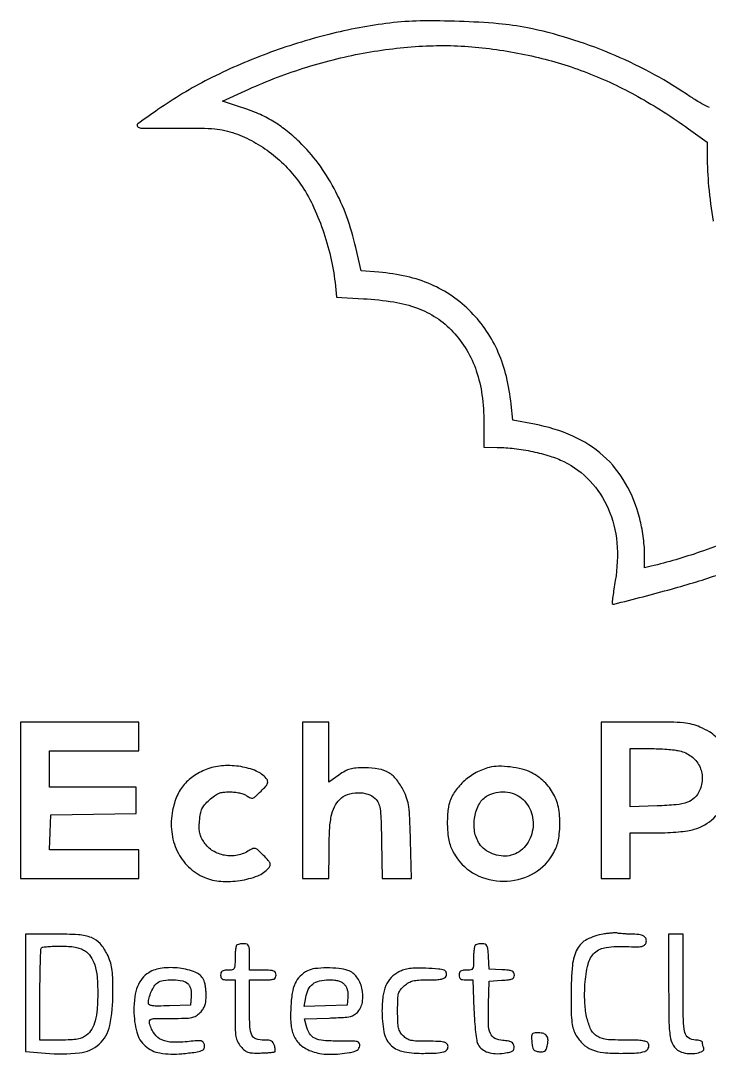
# Model space of a CAD drawing. Extents: x 777 to 1486, y 441 to 897.
# Drawn here: x 777 to 1062.9, y 454.1 to 883 of the extents above; entities that cross this region are included whole.
import ezdxf

# ---------------------------------------------------------------- set-up
doc = ezdxf.new("R2010")
doc.units = 0

msp = doc.modelspace()

# ---------------------------------------------------------------- linework, layer by layer
for points in [[(1062.896629, 847.02648, -0.016535), (1060.538447, 848.170757, -0.018553), (1057.377985, 849.988447, -0.00797), (1053.293776, 852.635066, 0.025854), (1038.169832, 861.684762, 0.023298), (1021.666523, 869.473057, 0.023281), (1004.497032, 875.697533, 0.025712), (987.378566, 880.065478, 0.028526), (975.30712, 881.78362, 0.01238), (959.115584, 882.749579, 0.012416), (942.795118, 882.912768, 0.026647), (930.241229, 882.056344, 0.031362), (904.892863, 877.336275, 0.027564), (879.188944, 869.331083, 0.027963), (854.949285, 858.710846, 0.035529), (834, 846.156573, 0.003212), (825.599001, 840.192754, 0.457102), (825.502432, 839.117217, 0.202414), (826.93822, 838.504375, 0.001239), (841.41072, 838.482502, -0.003465), (851.962988, 838.419573, -0.019451), (857.598779, 838.127425, -0.033407), (861.716053, 837.473634, -0.027375), (866, 836.24639, -0.042989), (873.728397, 832.798202, -0.038263), (881.079088, 827.960395, -0.037823), (887.689889, 821.994368, -0.039613), (893.215526, 815.186744, -0.039904), (898.106539, 806.701036, -0.026594), (902.37442, 796.316227, -0.025983), (905.635104, 785.178411, -0.031005), (907.495011, 774.398636), (908.161872, 768.297272), (919.330936, 767.67949, -0.025515), (931.91842, 766.336704, -0.049243), (941.712471, 763.776328, -0.058686), (949.625644, 759.743325, -0.057612), (956.439939, 753.960756, -0.053289), (962.158317, 746.368634, -0.052829), (966.162528, 737.717863, -0.048466), (968.506129, 727.757607, -0.033971), (969.270421, 716.25), (969.254046, 706), (974.877023, 705.965112, -0.029077), (981.919964, 705.511324, -0.021967), (989.56562, 704.227158, -0.022373), (996.794093, 702.342331, -0.039435), (1002.524222, 700.06269, -0.090309), (1013.387697, 692.014861, -0.086504), (1020.912448, 680.541971, -0.080251), (1024.483611, 666.424085, -0.064103), (1023.848255, 650.71914, 0.003716), (1023.269857, 647.158434, 0.00589), (1022.83307, 644.099245, 0.001803), (1022.496968, 641.455078, 0.209333), (1022.594127, 641.129352, 0.287528), (1023.327645, 640.895794, 0.000601), (1035.379829, 644.010408, 0.004311), (1047.158173, 647.178017, 0.006245), (1057.5, 650.194781, 0.01765), (1076.226179, 656.642763, 0.012894)], [(1082.629975, 671.521525, -0.014424), (1059.035909, 662.568428, -0.024395), (1038.75, 656.624007), (1036, 655.961896), (1036, 662.320985, 0.023323), (1035.860603, 665.307746, 0.011522), (1035.419713, 669.080992, 0.011408), (1034.781364, 672.982549, 0.016351), (1034.024555, 676.403989, 0.066711), (1028.128208, 691.012991, 0.081093), (1018.873456, 702.48865, 0.078771), (1006.212608, 710.658869, 0.058794), (990.3059, 715.551576), (981.254934, 717.207472), (980.581815, 723.853736, 0.033223), (978.644044, 735.324187, 0.043867), (975.296226, 745.377528, 0.046473), (970.439335, 754.225661, 0.045455), (964, 762.095839, 0.047102), (956.164869, 768.696312, 0.04961), (947.362585, 773.583077, 0.046673), (937.295942, 776.856457, 0.034208), (925.681133, 778.644179), (918.342606, 779.264511), (916.159992, 788.882256, 0.031858), (912.390689, 801.660158, 0.03521), (907.126313, 813.418975, 0.036743), (900.511299, 823.858849, 0.042277), (892.712105, 832.702265, 0.022887), (887.075361, 837.624083, 0.033225), (881.647007, 841.382618, 0.033083), (875.750731, 844.40026, 0.022425), (868.691973, 847.073717), (860.852216, 849.647434), (870.176108, 853.933329, -0.030438), (894.333415, 863.303266, -0.031369), (919.209461, 869.56071, -0.032437), (943.810619, 872.498728, -0.038763), (967.144045, 871.950865, -0.03144), (990.545526, 868.082521, -0.035694), (1012.275839, 861.407232, -0.034958), (1033.214078, 851.568278, -0.028034), (1054.25, 838.226269), (1062, 832.678527), (1062.000836, 827.089263, 0.023603), (1062.609421, 814.245205, 0.016242), (1064.456018, 799.786302, 0.016245)]]:
    msp.add_lwpolyline(points, format="xyb")
msp.add_lwpolyline([(777, 559.5), (777, 527), (801.5, 527), (826, 527), (826, 533), (826, 539), (807.45619, 539), (788.912381, 539), (789.20619, 546.25), (789.5, 553.5), (807.25, 553.773074), (825, 554.046149), (825, 559.523074), (825, 565), (807, 565), (789, 565), (789, 572.5), (789, 580), (807.5, 580), (826, 580), (826, 586), (826, 592), (801.5, 592), (777, 592)], close=True)
for points in [[(894, 559.5), (894, 527), (899.5, 527), (905, 527), (905.023857, 538.25, -0.01129), (905.24323, 547.130081, -0.038631), (905.95993, 552.856898, -0.060571), (907.2953, 556.850128, -0.08563), (909.452934, 559.907479, -0.113754), (912.654674, 561.909744, -0.077865), (916.891981, 562.667294, -0.078869), (921.101611, 562.091587, -0.123488), (924.222222, 560.224989, -0.089671), (925.516213, 558.36226, -0.070852), (926.211547, 556.004745, -0.02828), (926.568153, 551.99941, -0.002888), (926.820393, 542.474989), (927.140786, 527), (933.189869, 527), (939.238953, 527), (938.837683, 542.76738, 0.00385), (938.529146, 552.073161, 0.024151), (938.105839, 556.809677, 0.044032), (937.340826, 560.145508, 0.036668), (935.968206, 563.515935, 0.051751), (933.117081, 568.028814, 0.092241), (929.825456, 570.915608, 0.088927), (925.628418, 572.488772, 0.045339), (920.002155, 573, 0.01483), (916.162681, 572.886098, 0.052782), (913.738913, 572.483056, 0.062446), (911.66925, 571.620249, 0.026808), (909.150038, 569.993728), (905, 566.987455), (905, 579.493728), (905, 592), (899.5, 592), (894, 592)], [(1018, 559.5), (1018, 527), (1024, 527), (1030, 527), (1030, 536.5), (1030, 546), (1040.818499, 546, 0.010364), (1045.611369, 546.099357, 0.012926), (1050.054107, 546.398829, 0.014143), (1053.85659, 546.862886, 0.034751), (1056.602754, 547.474671, 0.115681), (1064.786799, 552.149807, 0.109195), (1070.247675, 560.06522, 0.105539), (1071.976255, 569.779943, 0.101574), (1069.631966, 579.5, 0.02706), (1067.572756, 583.330859, 0.06229), (1065.540109, 585.887326, 0.061485), (1062.923544, 587.883958, 0.025796), (1058.982017, 589.923053, 0.046892), (1055.794154, 591.022549, 0.037081), (1052.194406, 591.619303, 0.019143), (1046.786332, 591.900092, 0.003097), (1036.25, 591.978038), (1018, 592)], [(1050.5, 580.029231, -0.10345), (1055.416413, 577.756817, -0.116169), (1058.769328, 573.779049, -0.117502), (1059.971435, 568.761153, -0.107594), (1058.845874, 563.561076, -0.092361), (1056.745072, 560.566312, -0.106993), (1053.80212, 558.714277, -0.063763), (1049.182137, 557.675502, -0.014936), (1041.25, 557.167608), (1030, 556.784148), (1030, 568.892074), (1030, 581), (1038.25, 580.976143, -0.009691), (1041.701938, 580.899244, -0.008873), (1045.251562, 580.688147, -0.008911), (1048.41322, 580.386991, -0.028509)], [(854.759081, 572.577067, 0.056728), (849.169607, 569.834552, 0.07461), (844.898223, 566.100162, 0.074111), (841.89121, 561.255366, 0.055082), (840.042981, 555.226639, 0.074023), (839.694241, 546.434347, 0.085319), (841.997854, 538.373517, 0.089645), (846.729417, 531.848431, 0.092486), (853.399009, 527.477368, 0.082803), (860.085777, 525.90842, 0.053048), (868.073119, 526.234167, 0.054459), (875.391858, 528.146414, 0.129775), (879.922736, 531.398082, 0.086009), (880.539356, 532.478516, 0.184564), (880.522342, 533.423145, 0.089226), (879.802021, 534.569501, 0.011602), (877.799776, 536.66689, 0.010943), (875.557953, 538.812672, 0.103856), (874.421354, 539.485753, 0.179363), (873.379129, 539.457327, 0.047629), (871.87704, 538.680269, -0.095368), (867.001724, 536.719242, -0.092295), (861.687551, 536.675647, -0.094483), (856.815615, 538.533265, -0.105936), (853.195555, 542, -0.032809), (851.988855, 544.057853, -0.062737), (851.351995, 545.861408, -0.054363), (851.132633, 547.932621, -0.019268), (851.256863, 550.914758, -0.021709), (851.637465, 553.978928, -0.067301), (852.254635, 555.964304, -0.071579), (853.354182, 557.647335, -0.026847), (855.33125, 559.664758, -0.025262), (857.456184, 561.423211, -0.066124), (859.182804, 562.386146, -0.067333), (861.082297, 562.855445, -0.026944), (863.762809, 563, -0.027498), (865.84204, 562.885565, -0.028774), (867.864381, 562.54363, -0.030889), (869.624418, 562.024568, -0.065711), (870.881367, 561.37054, 0.045405), (872.367941, 560.518863, 0.18904), (873.380125, 560.462278, 0.107141), (874.490211, 561.114624, 0.01016), (876.77661, 563.309943, 0.011512), (878.792039, 565.420375, 0.088684), (879.518109, 566.572201, 0.184556), (879.537554, 567.51886, 0.08694), (878.922736, 568.597881, 0.122823), (874.794552, 571.639648, 0.056907), (868.343277, 573.473134, 0.0544), (861.162271, 573.865018, 0.072285)], [(971.5, 573.119102, 0.059734), (966.061073, 570.977544, 0.057747), (961.214292, 567.591507, 0.059509), (957.399332, 563.300651, 0.072402), (954.998172, 558.49446, 0.043736), (954.555471, 556.615227, 0.016168), (954.252201, 553.909208, 0.015844), (954.109403, 550.910737, 0.018089), (954.167619, 548.039338, 0.018167), (954.504721, 544.416262, 0.038405), (955.08109, 541.656358, 0.041837), (956.035324, 539.16867, 0.025964), (957.540746, 536.424869, 0.136701), (965.898064, 528.711554, 0.119103), (977.504578, 525.913782, 0.119045), (989.11249, 528.723991, 0.136479), (997.472834, 536.446835, 0.025715), (999.016917, 539.257779, 0.044422), (999.961232, 541.750594, 0.039551), (1000.514818, 544.564288, 0.016189), (1000.837235, 548.447884, 0.056546), (1000.375508, 555.823906, 0.07745), (998.222788, 562.107124, 0.081836), (994.378275, 567.185596, 0.072065), (988.948221, 571.026416, 0.057298), (985.164281, 572.438937, 0.030869), (980.261528, 573.336588, 0.030901), (975.335827, 573.620542, 0.062978)], [(984.905213, 560.426304, -0.142402), (989.042335, 554.225813, -0.129507), (989.411538, 546.525185, -0.135363), (985.966854, 539.888523, -0.160738), (979.812119, 536.492576, -0.079352), (976.41243, 536.40051, -0.062292), (972.840125, 537.334471, -0.063325), (969.669346, 539.094047, -0.089652), (967.453318, 541.430902, -0.105706), (965.450429, 546.603851, -0.082182), (965.481972, 552.652815, -0.086469), (967.41459, 558.086535, -0.14061), (970.881475, 561.496912, -0.077182), (974.342844, 562.73589, -0.066566), (978.202418, 562.95512, -0.067964), (981.904527, 562.158634, -0.088196)], [(779, 479.618277), (779, 455.236554), (787.377834, 454.538684, 0.046159), (801.390376, 454.666827, 0.159013), (809.594631, 458.299012, 0.162403), (813.977076, 466.013256, 0.048697), (815.307692, 479.642928, 0.006739), (815.221775, 486.017725, 0.030534), (814.895201, 489.719094, 0.046104), (814.192716, 492.574908, 0.031733), (812.903846, 495.65092, 0.066132), (809.939737, 500.055959, 0.120195), (806.396029, 502.517902, 0.076529), (801.020684, 503.692772, 0.015575), (791.25, 503.998446), (779, 504)], [(1018.866843, 503.979044, 0.076806), (1012.073697, 501.727403, 0.152689), (1008.06868, 497.793741, 0.100518), (1006.045923, 491.039692, 0.02266), (1005.5, 479, 0.004535), (1005.569534, 471.333381, 0.025323), (1005.851852, 467.234792, 0.04697), (1006.450635, 464.469966, 0.056062), (1007.535385, 462.035385, 0.068683), (1010.454343, 458.338206, 0.095697), (1013.984307, 456.053025, 0.071792), (1018.867827, 454.856024, 0.024263), (1026.200255, 454.5, 0.012904), (1032.668101, 454.66695, 0.069829), (1036.108382, 455.332312, 0.193286), (1037.562432, 456.588039, 0.213927), (1037.664167, 458.432783, 0.199001), (1036.90973, 459.227699, 0.065885), (1035.335991, 459.692303, 0.032635), (1032.619763, 459.938089, 0.006249), (1027.666243, 460, -0.007493), (1022.506583, 460.077324, -0.034336), (1019.52741, 460.372072, -0.05869), (1017.471203, 460.973391, -0.066288), (1015.701585, 462.020093, -0.126154), (1013.487966, 464.912128, -0.048813), (1011.961968, 469.763264, -0.041048), (1011.181066, 475.96952, -0.027848), (1011.270609, 483.096447, -0.041251), (1012.557109, 491.568541, -0.14991), (1015.282156, 496.211355, -0.153691), (1020.095813, 498.462471, -0.04405), (1028.420298, 498.832299, 0.006605), (1032.8024, 498.698884, 0.050829), (1034.847223, 498.871764, 0.127319), (1035.962926, 499.395915, 0.144042), (1036.621517, 500.374846, 0.155074), (1036.618991, 501.954657, 0.187262), (1035.692944, 503.100913, 0.100486), (1033.653881, 503.778283, 0.029197), (1030.331787, 503.984687, -0.008117), (1028.638331, 504.018403, -0.008877), (1026.996775, 504.10696, -0.008414), (1025.59703, 504.231128, -0.043088), (1024.831787, 504.379432, 0.073818), (1024.046679, 504.482221, 0.01246), (1022.530223, 504.418333, 0.013387), (1020.738325, 504.249765, 0.011546)], [(1046, 482.547053, 0.004613), (1046.141692, 467.18989, 0.043167), (1046.832536, 460.617786, 0.11796), (1048.41838, 457.121707, 0.144668), (1051.319358, 455.038516, 0.068152), (1054.432379, 454.409627, 0.060473), (1057.733816, 454.599855, 0.081864), (1060.099392, 455.441222, 0.374156), (1060.559966, 456.704328, -0.018242), (1060.345587, 457.330353, -0.015534), (1060.16449, 458.004646, -0.015813), (1060.038148, 458.628901, -0.042042), (1060, 459.081787, 0.257433), (1059.805374, 459.434749, 0.061594), (1059.1775, 459.730275, 0.048165), (1058.272665, 459.933209, 0.031103), (1057.2, 460, -0.150097), (1054.286756, 460.894696, -0.190859), (1052.717298, 463.200252, -0.05162), (1052.105109, 468.393262, -0.003549), (1052, 483.2), (1052, 504), (1049, 504), (1046, 504)], [(803.551062, 497.131942, -0.106886), (806.052298, 494.751935, -0.075058), (807.739319, 491.236505, -0.053066), (808.70212, 486.272076, -0.021562), (808.994423, 479.38398, -0.019199), (808.737165, 472.80786, -0.04635), (807.913948, 468.015807, -0.064375), (806.475992, 464.530836, -0.09639), (804.330697, 462.045486, -0.061878), (802.599048, 461.000605, -0.058793), (800.634408, 460.388847, -0.036899), (797.885102, 460.083379, -0.009223), (793.365141, 460), (785, 460), (785, 478.833333, -0.00331), (785.048116, 486.100704, -0.005233), (785.195833, 492.330208, -0.001542), (785.396624, 497.716865, -0.188448), (785.666667, 498.333333, -0.16823), (786.210759, 498.597542, -0.008347), (788.218229, 498.803069, -0.012696), (790.654367, 498.949268, -0.00877), (793.416667, 498.996262, -0.014515), (796.902869, 498.893195, -0.030845), (799.581426, 498.569525, -0.039271), (801.727903, 497.997535, -0.052217)], [(866.666667, 499.333333, 0.153014), (866.404985, 498.8328, 0.014358), (866.195833, 497.442708, 0.017364), (866.048624, 495.733197, 0.012795), (866, 493.833333, -0.010436), (865.935861, 490.760668, -0.129149), (865.594828, 489.652778, -0.219431), (864.813892, 489.137457, -0.037836), (863, 489, 0.030703), (861.499083, 488.907747, 0.116834), (860.625, 488.583333, 0.166173), (860.159458, 487.975317, 0.081208), (860, 487, 0.081208), (860.159458, 486.024683, 0.166173), (860.625, 485.416667, 0.116834), (861.499083, 485.092253, 0.030703), (863, 485), (866, 485), (866, 472.555764, 0.004027), (866.061626, 464.903882, 0.035279), (866.354917, 461.527037, 0.076918), (867.053028, 459.352902, 0.06178), (868.416699, 457.305764, 0.039868), (869.963897, 455.774982, 0.09518), (871.368038, 454.98849, 0.070921), (873.210717, 454.654722, 0.015237), (876.46494, 454.631574, 0.006662), (878.65279, 454.711866, 0.009928), (880.563269, 454.845551, 0.005419), (882.157635, 455.006414, 0.170115), (882.508577, 455.175244, 0.186975), (882.635623, 455.463039, 0.027236), (882.630136, 456.114396, 0.027712), (882.534557, 456.918615, 0.020522), (882.343705, 457.79367, 0.075551), (881.869094, 458.895916, 0.134691), (881.148775, 459.56109, 0.094526), (879.99932, 459.903294, 0.025221), (878.083369, 460, -0.077193), (874.689829, 460.527054, -0.214384), (872.932939, 462.101017, -0.095254), (872.156915, 465.446162, -0.009505), (872, 473.7), (872, 485), (877.5, 485, 0.009792), (880.640147, 485.061504, 0.077556), (882.0625, 485.340909, 0.189837), (882.746716, 485.945848, 0.118451), (883, 487, 0.118451), (882.746716, 488.054152, 0.189837), (882.0625, 488.659091, 0.077556), (880.640147, 488.938496, 0.009792), (877.5, 489), (872, 489), (872, 494.5, 0.008927), (871.940642, 497.824285, 0.091635), (871.643939, 499.160714, 0.214528), (870.967207, 499.787271, 0.081245), (869.666667, 500, 0.026022), (868.724524, 499.950933, 0.028659), (867.822917, 499.804167, 0.029781), (867.075903, 499.590804, 0.11238)], [(965.666667, 499.333333, 0.153014), (965.404985, 498.8328, 0.014358), (965.195833, 497.442708, 0.017364), (965.048624, 495.733197, 0.012795), (965, 493.833333, -0.010436), (964.935861, 490.760668, -0.129149), (964.594828, 489.652778, -0.219431), (963.813892, 489.137457, -0.037836), (962, 489, 0.030703), (960.499083, 488.907747, 0.116834), (959.625, 488.583333, 0.166173), (959.159458, 487.975317, 0.081208), (959, 487, 0.079774), (959.155283, 486.032922, 0.162732), (959.60991, 485.423655, 0.118931), (960.455756, 485.095237, 0.033414), (961.87928, 485), (964.75856, 485), (965.185602, 472.75, 0.00811), (965.44292, 467.715392, 0.011948), (965.846009, 463.306826, 0.01084), (966.333396, 459.765075, 0.085529), (966.867124, 458.202132, 0.101698), (968.539277, 456.226578, 0.08617), (970.951891, 454.928016, 0.072241), (974.046167, 454.372553, 0.045591), (977.715879, 454.584644, 0.015276), (980.125243, 455.021581, 0.097417), (981.262, 455.507793, 0.189177), (981.756425, 456.232873, 0.091814), (981.803618, 457.371584, 0.093856), (981.43325, 458.456916, 0.142829), (980.723602, 459.14647, 0.085104), (979.463881, 459.560436, 0.018936), (977.202506, 459.809819, -0.097131), (973.845786, 460.723016, -0.185575), (971.979527, 462.748351, -0.089173), (971.183546, 466.681265, -0.012861), (971.215663, 474.905414), (971.5, 484.5), (976.75, 484.80226, 0.012168), (979.585153, 485.034822, 0.072696), (981.017698, 485.402619, 0.161186), (981.732659, 486.02474, 0.134579), (982, 487, 0.134579), (981.732659, 487.97526, 0.161186), (981.017698, 488.597381, 0.072696), (979.585153, 488.965178, 0.012168), (976.75, 489.19774), (971.5, 489.5), (971.19774, 494.75, 0.010876), (970.95514, 497.804396, 0.089303), (970.571892, 499.141486, 0.193041), (969.862785, 499.778801, 0.08791), (968.614407, 500, 0.026593), (967.692271, 499.950921, 0.029027), (966.807565, 499.804167, 0.030242), (966.073223, 499.590708, 0.110964)], [(830.189824, 487.974365, 0.084443), (827.393698, 485.541717, 0.078112), (825.468294, 482.258658, 0.062684), (824.362872, 477.916779, 0.031844), (824.021962, 472.282119, 0.063245), (825.192484, 463.298187, 0.146521), (828.693739, 457.54697, 0.145479), (834.799502, 454.6423, 0.062025), (843.932386, 454.357098, 0.007494), (849.658093, 454.975926, 0.064795), (852.138809, 455.614798, 0.198075), (853.149868, 456.600216, 0.167267), (853.263599, 458.099996, 0.108631), (852.735175, 459.13465, 0.171058), (851.890021, 459.645123, 0.071021), (850.351912, 459.741712, 0.008392), (846.933546, 459.412972, -0.032911), (840.084449, 459.091788, -0.100791), (835.570704, 460.1004, -0.13472), (832.565742, 462.573298, -0.081269), (830.536738, 466.75, -0.135548), (830.510485, 468.025473, -0.27552), (831.19557, 468.708948, -0.058672), (833.138832, 468.961644, -0.003025), (839.478067, 469, 0.005987), (845.254067, 469.069165, 0.044208), (847.989493, 469.37767, 0.086504), (849.806448, 470.089191, 0.059965), (851.545455, 471.454545, 0.045978), (852.74092, 472.892699, 0.066918), (853.483849, 474.362599, 0.057906), (853.876885, 476.131317, 0.02575), (854, 478.520287, 0.020753), (853.920542, 480.43379, 0.019639), (853.682606, 482.370001, 0.020036), (853.336148, 484.06508, 0.06251), (852.919509, 485.1504, 0.180182), (849.486792, 488.178543, 0.060753), (842.907781, 489.8232, 0.059107), (835.703368, 489.863055, 0.109172)], [(896.096399, 488.735258, 0.075833), (892.999162, 486.49548, 0.091443), (890.942407, 483.558626, 0.069777), (889.720985, 479.454151, 0.027027), (889.15182, 473.535444, 0.01091), (889.065895, 469.241437, 0.028955), (889.248965, 466.178844, 0.038823), (889.731336, 463.739213, 0.042589), (890.575959, 461.481171, 0.12047), (893.789694, 457.53011, 0.09161), (898.794698, 455.016299, 0.072401), (905.450757, 454.090572, 0.042101), (913.5, 454.821093, 0.02494), (915.448371, 455.266066, 0.074918), (916.688777, 455.825896, 0.111202), (917.42786, 456.579323, 0.103226), (917.797761, 457.597185, 0.163139), (917.590621, 458.731772, 0.213838), (916.758806, 459.358179, 0.054503), (914.737892, 459.592085, 0.003905), (909.083255, 459.583722, -0.021078), (902.686378, 459.794006, -0.093996), (899.075591, 460.764046, -0.144624), (896.889755, 462.748519, -0.076937), (895.478822, 466.153661), (894.831543, 468.807322), (905.005597, 469.153661, 0.005476), (911.040345, 469.42529, 0.041136), (913.871338, 469.818921, 0.087664), (915.628282, 470.551956, 0.080264), (917.089825, 471.860784, 0.136633), (918.956917, 476.171951, 0.09513), (918.676639, 481.497796, 0.097426), (916.466922, 486.234402, 0.152317), (912.881161, 488.891583, 0.05959), (909.109664, 489.720678, 0.026672), (904.027687, 489.944526, 0.025684), (899.110683, 489.645846, 0.090923)], [(934, 488.300764, 0.084497), (930.813959, 485.90986, 0.087218), (928.639905, 482.623404, 0.069489), (927.398061, 478.165433, 0.03319), (927.001554, 472.217881, 0.044759), (927.791106, 463.394255, 0.143407), (930.404455, 458.166571, 0.153296), (935.300117, 455.375644, 0.053528), (943.456021, 454.5, 0.010372), (949.526769, 454.625951, 0.06076), (952.669978, 455.142429, 0.168313), (954.088257, 456.150105, 0.222363), (954.371367, 457.688828, 0.165505), (953.749532, 458.630361, 0.112094), (952.573805, 459.177874, 0.046335), (950.403299, 459.439495, 0.006838), (945.979341, 459.5, -0.00884), (941.488168, 459.579409, -0.046125), (939.035753, 459.893905, -0.079105), (937.341084, 460.566082, -0.062417), (935.780351, 461.777778, -0.062902), (934.563733, 463.344322, -0.079556), (933.891402, 465.047818, -0.045777), (933.578353, 467.526291, -0.008538), (933.5, 472.114361, -0.007574), (933.574801, 477.052402, -0.057935), (933.911909, 479.344378, -0.102623), (934.706251, 480.922559, -0.047434), (936.305764, 482.586584, -0.047236), (938.090762, 483.850064, -0.070029), (939.866656, 484.562949, -0.048394), (942.213393, 484.906088, -0.01212), (946.087148, 485, 0.009965), (949.592427, 485.069864, 0.040345), (951.712025, 485.326527, 0.07401), (952.997737, 485.794247, 0.178804), (953.654923, 486.543128, 0.166113), (953.70973, 488.016229, 0.232182), (952.827628, 488.966313, 0.072971), (950.479896, 489.4926, 0.008789), (945.170469, 489.796961, 0.012239), (941.238213, 489.856774, 0.030981), (938.387611, 489.653445, 0.040863), (936.102602, 489.154861, 0.044698)], [(846.481522, 483.375621, -0.078935), (847.156624, 482.445515, -0.055991), (847.609727, 481.23604, -0.048576), (847.828589, 479.783039, -0.033961), (847.80295, 478.125621), (847.5, 474.5), (838.75, 474.211067, -0.005854), (834.082214, 474.111622, -0.036064), (831.685214, 474.261636, -0.089518), (830.437261, 474.665741, -0.276509), (830, 475.395967, -0.070265), (830.297284, 477.500986, -0.035002), (831.223918, 480.035012, -0.034819), (832.463017, 482.357207, -0.090637), (833.736157, 483.75, -0.129689), (836.223666, 484.776961, -0.040762), (840.278786, 484.988483, -0.040269), (844.272281, 484.547984, -0.149868)], [(911.415347, 483.09354, -0.065724), (912.124819, 482.066029, -0.052939), (912.607162, 480.812289, -0.048888), (912.843017, 479.385214, -0.040424), (912.820335, 477.84354), (912.5, 474.5), (903.612514, 474.209062), (894.725029, 473.918124), (895.3321, 477.709062, -0.073873), (896.371749, 480.996842, -0.117715), (898.23541, 483.263685, -0.10765), (901.055858, 484.570452, -0.054905), (904.955796, 485, -0.023156), (907.245379, 484.89391, -0.048634), (908.992772, 484.558217, -0.062163), (910.344563, 483.968828, -0.075119)], [(989.189635, 459.25, 0.023391), (989.459557, 457.174887, 0.116506), (989.922583, 456.103967, 0.154163), (990.744993, 455.510833, 0.051072), (992.215122, 455.186943, 0.041653), (993.63723, 455.142081, 0.135361), (994.524289, 455.436841, 0.139423), (995.119689, 456.138241, 0.04525), (995.572969, 457.434707, 0.054596), (995.921074, 459.963054, 0.151686), (995.442291, 461.670816, 0.174061), (994.139959, 462.664379, 0.076912), (991.97102, 463, 0.027174), (990.102163, 462.898357, 0.208953), (989.358405, 462.47187, 0.165793), (989.071437, 461.574689, 0.015889)]]:
    msp.add_lwpolyline(points, format="xyb", close=True)

doc.saveas('drawing.dxf')
